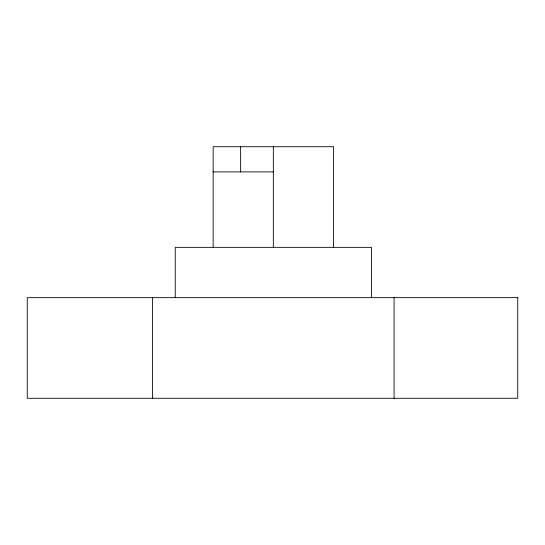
<?xml version="1.0" encoding="UTF-8"?>
<svg xmlns="http://www.w3.org/2000/svg" width="545" height="545" viewBox="0 0 545 545"><rect width="100%" height="100%" fill="white"/><g stroke="black" fill="none" stroke-linecap="round" stroke-linejoin="round"><path stroke-width="0.82" d="M212.993 171.886L273.338 171.886M394.076 297.652L394.076 398.266M371.438 297.652L371.438 247.348L175.245 247.348L175.245 297.652M333.52 247.348L333.52 146.734L213.156 146.734L213.156 247.348M273.338 146.734L273.338 247.348M240.638 146.734L240.638 171.886M152.607 297.652L152.607 398.266M517.75 297.652L27.25 297.652L27.25 398.266L517.75 398.266L517.75 297.652"/></g></svg>
